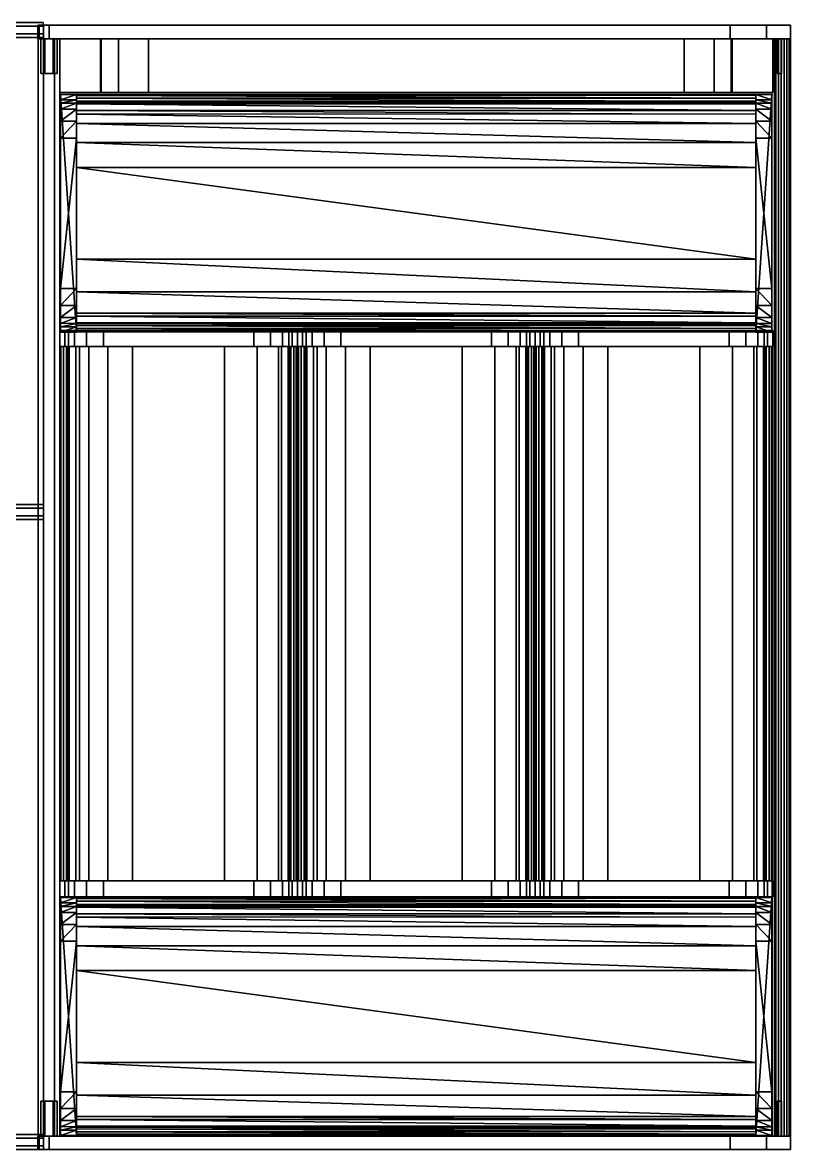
# Model space of a CAD drawing. Extents: x 0 to 566, y -419 to 0.
# Drawn here: x 280.1 to 565.8, y -419 to 0 of the extents above; entities that cross this region are included whole.
import ezdxf

# ---------------------------------------------------------------- set-up
doc = ezdxf.new("R2010")
doc.units = 0
doc.layers.get('0').update_dxf_attribs({"linetype": 'CONTINUOUS'})
doc.layers.add('CINZA', color=253, linetype='CONTINUOUS')
doc.layers.add('PRETO', color=253, linetype='CONTINUOUS')

# ---------------------------------------------------------------- blocks, each defined once
blk = doc.blocks.new('DFD')
at = {"layer": 'CINZA'}
for points in [[(266.11, -922.33, 57.09), (13.46, -922.33, 57.09), (266.11, -922.2, 58.08), (266.11, -922.33, 57.09)], [(266.11, -922.2, 58.08), (13.46, -922.33, 57.09), (13.46, -922.2, 58.08), (266.11, -922.2, 58.08)], [(13.46, -922.2, 58.08), (266.11, -922.2, 58.08), (266.11, -922.49, 59.19), (13.46, -922.2, 58.08)], [(13.46, -922.2, 58.08), (266.11, -922.49, 59.19), (13.46, -922.49, 59.19), (13.46, -922.2, 58.08)], [(266.11, -922.49, 59.19), (13.46, -922.49, 59.19), (266.11, -923.48, 59.77), (266.11, -922.49, 59.19)], [(266.11, -923.48, 59.77), (13.46, -922.49, 59.19), (13.46, -923.48, 59.77), (266.11, -923.48, 59.77)], [(266.11, -923.48, 59.77), (13.46, -923.48, 59.77), (266.11, -924.61, 59.91), (266.11, -923.48, 59.77)], [(13.46, -923.48, 59.77), (266.11, -924.61, 59.91), (13.46, -924.61, 59.91), (13.46, -923.48, 59.77)], [(13.46, -924.61, 59.91), (266.11, -924.61, 59.91), (266.11, -925.21, 59.71), (13.46, -924.61, 59.91)], [(13.46, -924.61, 59.91), (266.11, -925.21, 59.71), (13.46, -925.21, 59.71), (13.46, -924.61, 59.91)], [(266.11, -925.21, 59.71), (13.46, -925.21, 59.71), (266.11, -925.6, 59.04), (266.11, -925.21, 59.71)], [(266.11, -925.6, 59.04), (13.46, -925.21, 59.71), (13.46, -925.6, 59.04), (266.11, -925.6, 59.04)], [(266.11, -925.6, 59.04), (13.46, -925.6, 59.04), (266.11, -928.08, 40.79), (266.11, -925.6, 59.04)], [(266.11, -928.08, 40.79), (13.46, -925.6, 59.04), (13.46, -928.08, 40.79), (266.11, -928.08, 40.79)], [(266.11, -928.08, 40.79), (13.46, -928.08, 40.79), (266.11, -929.4, 31.09), (266.11, -928.08, 40.79)], [(266.11, -929.4, 31.09), (13.46, -929.4, 31.09), (266.11, -932.87, 22.27), (266.11, -929.4, 31.09)], [(266.11, -932.87, 22.27), (13.46, -929.4, 31.09), (13.46, -932.87, 22.27), (266.11, -932.87, 22.27)], [(266.11, -932.87, 22.27), (13.46, -932.87, 22.27), (266.11, -940.01, 16.03), (266.11, -932.87, 22.27)], [(266.11, -940.01, 16.03), (13.46, -932.87, 22.27), (13.46, -940.01, 16.03), (266.11, -940.01, 16.03)], [(266.11, -940.01, 16.03), (13.46, -940.01, 16.03), (266.11, -949.22, 13.79), (266.11, -940.01, 16.03)], [(266.11, -949.22, 13.79), (13.46, -940.01, 16.03), (13.46, -949.22, 13.79), (266.11, -949.22, 13.79)], [(266.11, -949.22, 13.79), (13.46, -949.22, 13.79), (266.11, -983.42, 13.79), (266.11, -949.22, 13.79)], [(266.11, -983.42, 13.79), (13.46, -949.22, 13.79), (13.46, -983.42, 13.79), (266.11, -983.42, 13.79)], [(266.11, -983.42, 13.79), (13.46, -983.42, 13.79), (266.11, -995.54, 17.94), (266.11, -983.42, 13.79)], [(266.11, -995.54, 17.94), (13.46, -983.42, 13.79), (13.46, -995.54, 17.94), (266.11, -995.54, 17.94)], [(266.11, -995.54, 17.94), (13.46, -995.54, 17.94), (266.11, -1003.43, 28.02), (266.11, -995.54, 17.94)], [(266.11, -1003.43, 28.02), (13.46, -995.54, 17.94), (13.46, -1003.43, 28.03), (266.11, -1003.43, 28.02)], [(266.11, -1003.43, 28.02), (13.46, -1003.43, 28.03), (266.11, -1004.56, 40.79), (266.11, -1003.43, 28.02)], [(266.11, -1004.56, 40.79), (13.46, -1003.43, 28.03), (13.46, -1004.56, 40.79), (266.11, -1004.56, 40.79)], [(266.11, -1004.56, 40.79), (13.46, -1004.56, 40.79), (266.11, -1007.04, 59.04), (266.11, -1004.56, 40.79)], [(266.11, -1007.04, 59.04), (13.46, -1004.56, 40.79), (13.46, -1007.04, 59.04), (266.11, -1007.04, 59.04)], [(266.11, -1007.04, 59.04), (13.46, -1007.04, 59.04), (266.11, -1007.43, 59.71), (266.11, -1007.04, 59.04)], [(266.11, -1007.43, 59.71), (13.46, -1007.04, 59.04), (13.46, -1007.43, 59.71), (266.11, -1007.43, 59.71)], [(266.11, -1007.43, 59.71), (13.46, -1007.43, 59.71), (266.11, -1008.03, 59.91), (266.11, -1007.43, 59.71)], [(266.11, -1008.03, 59.91), (13.46, -1007.43, 59.71), (13.46, -1008.03, 59.91), (266.11, -1008.03, 59.91)], [(13.46, -1008.03, 59.91), (266.11, -1008.03, 59.91), (266.11, -1009.16, 59.77), (13.46, -1008.03, 59.91)], [(13.46, -1008.03, 59.91), (266.11, -1009.16, 59.77), (13.46, -1009.16, 59.77), (13.46, -1008.03, 59.91)], [(266.11, -1009.16, 59.77), (13.46, -1009.16, 59.77), (266.11, -1010.09, 59.27), (266.11, -1009.16, 59.77)], [(266.11, -1010.09, 59.27), (13.46, -1009.16, 59.77), (13.46, -1010.09, 59.27), (266.11, -1010.09, 59.27)], [(266.11, -1010.09, 59.27), (13.46, -1010.09, 59.27), (266.11, -1010.44, 58.08), (266.11, -1010.09, 59.27)], [(266.11, -1010.44, 58.08), (13.46, -1010.09, 59.27), (13.46, -1010.44, 58.08), (266.11, -1010.44, 58.08)], [(13.46, -1010.44, 58.08), (266.11, -1010.44, 58.08), (266.11, -1010.31, 57.09), (13.46, -1010.44, 58.08)], [(13.46, -1010.44, 58.08), (266.11, -1010.31, 57.09), (13.46, -1010.31, 57.09), (13.46, -1010.44, 58.08)]]:
    blk.add_3dface(points, dxfattribs=at)
at = {"layer": 'PRETO'}
for points in [[(7.46, -1010.52, 54.2), (7.46, -922.12, 54.2), (7.46, -924.06, 40.37), (7.46, -1010.52, 54.2)], [(7.46, -1010.52, 60.3), (7.46, -922.12, 60.3), (7.46, -1010.52, 54.2), (7.46, -1010.52, 60.3)], [(7.46, -1010.52, 54.2), (7.46, -922.12, 60.3), (7.46, -922.12, 54.2), (7.46, -1010.52, 54.2)], [(13.46, -922.12, 60.3), (7.46, -922.12, 60.3), (7.46, -922.12, 54.2), (13.46, -922.12, 60.3)], [(13.46, -922.12, 60.3), (7.46, -922.12, 54.2), (13.46, -922.12, 54.2), (13.46, -922.12, 60.3)], [(7.46, -922.12, 54.2), (13.46, -922.12, 54.2), (7.46, -924.06, 40.37), (7.46, -922.12, 54.2)], [(7.46, -924.06, 40.37), (13.46, -922.12, 54.2), (13.46, -924.06, 40.37), (7.46, -924.06, 40.37)], [(7.46, -1010.52, 60.3), (13.46, -1010.52, 60.3), (7.46, -922.12, 60.3), (7.46, -1010.52, 60.3)], [(7.46, -922.12, 60.3), (13.46, -1010.52, 60.3), (13.46, -922.12, 60.3), (7.46, -922.12, 60.3)], [(13.46, -922.12, 60.3), (7.46, -922.12, 60.3), (7.46, -922.12, 54.2), (13.46, -922.12, 60.3)], [(13.46, -922.12, 60.3), (7.46, -922.12, 54.2), (13.46, -922.12, 54.2), (13.46, -922.12, 60.3)], [(7.46, -1008.58, 40.37), (7.46, -924.06, 40.37), (7.46, -1007.29, 31.2), (7.46, -1008.58, 40.37)], [(7.46, -1007.29, 31.2), (7.46, -924.06, 40.37), (7.46, -925.35, 31.2), (7.46, -1007.29, 31.2)], [(7.46, -1010.52, 54.2), (7.46, -924.06, 40.37), (7.46, -1008.58, 40.37), (7.46, -1010.52, 54.2)], [(7.46, -924.06, 40.37), (13.46, -924.06, 40.37), (7.46, -925.35, 31.2), (7.46, -924.06, 40.37)], [(7.46, -925.35, 31.2), (13.46, -924.06, 40.37), (13.46, -925.35, 31.2), (7.46, -925.35, 31.2)], [(7.46, -925.35, 31.2), (13.46, -925.35, 31.2), (7.46, -927.63, 23.71), (7.46, -925.35, 31.2)], [(7.46, -927.63, 23.71), (13.46, -925.35, 31.2), (13.46, -927.63, 23.71), (7.46, -927.63, 23.71)], [(7.46, -1007.29, 31.2), (7.46, -925.35, 31.2), (7.46, -927.63, 23.71), (7.46, -1007.29, 31.2)], [(13.46, -922.12, 54.2), (13.46, -1010.52, 54.2), (13.46, -924.06, 40.37), (13.46, -922.12, 54.2)], [(13.46, -922.12, 60.3), (13.46, -1010.52, 60.3), (13.46, -1010.52, 54.2), (13.46, -922.12, 60.3)], [(13.46, -922.12, 60.3), (13.46, -1010.52, 54.2), (13.46, -922.12, 54.2), (13.46, -922.12, 60.3)], [(13.46, -924.06, 40.37), (13.46, -1008.58, 40.37), (13.46, -1007.29, 31.2), (13.46, -924.06, 40.37)], [(13.46, -924.06, 40.37), (13.46, -1007.29, 31.2), (13.46, -925.35, 31.2), (13.46, -924.06, 40.37)], [(13.46, -924.06, 40.37), (13.46, -1010.52, 54.2), (13.46, -1008.58, 40.37), (13.46, -924.06, 40.37)], [(13.46, -925.35, 31.2), (13.46, -1007.29, 31.2), (13.46, -927.63, 23.71), (13.46, -925.35, 31.2)], [(266.11, -1010.52, 54.2), (266.11, -922.12, 54.2), (266.11, -924.06, 40.37), (266.11, -1010.52, 54.2)], [(266.11, -1010.52, 60.3), (266.11, -922.12, 60.3), (266.11, -1010.52, 54.2), (266.11, -1010.52, 60.3)], [(266.11, -1010.52, 54.2), (266.11, -922.12, 60.3), (266.11, -922.12, 54.2), (266.11, -1010.52, 54.2)], [(266.11, -922.12, 60.3), (272.11, -922.12, 60.3), (272.11, -922.12, 54.2), (266.11, -922.12, 60.3)], [(266.11, -922.12, 60.3), (272.11, -922.12, 54.2), (266.11, -922.12, 54.2), (266.11, -922.12, 60.3)], [(266.11, -922.12, 54.2), (272.11, -922.12, 54.2), (272.11, -924.06, 40.37), (266.11, -922.12, 54.2)], [(266.11, -922.12, 54.2), (272.11, -924.06, 40.37), (266.11, -924.06, 40.37), (266.11, -922.12, 54.2)], [(266.11, -1010.52, 60.3), (272.11, -1010.52, 60.3), (272.11, -922.12, 60.3), (266.11, -1010.52, 60.3)], [(266.11, -1010.52, 60.3), (272.11, -922.12, 60.3), (266.11, -922.12, 60.3), (266.11, -1010.52, 60.3)], [(266.11, -922.12, 60.3), (272.11, -922.12, 60.3), (272.11, -922.12, 54.2), (266.11, -922.12, 60.3)], [(266.11, -922.12, 60.3), (272.11, -922.12, 54.2), (266.11, -922.12, 54.2), (266.11, -922.12, 60.3)], [(266.11, -1008.58, 40.37), (266.11, -924.06, 40.37), (266.11, -1007.29, 31.2), (266.11, -1008.58, 40.37)], [(266.11, -1007.29, 31.2), (266.11, -924.06, 40.37), (266.11, -925.35, 31.2), (266.11, -1007.29, 31.2)], [(266.11, -1010.52, 54.2), (266.11, -924.06, 40.37), (266.11, -1008.58, 40.37), (266.11, -1010.52, 54.2)], [(266.11, -924.06, 40.37), (272.11, -924.06, 40.37), (272.11, -925.35, 31.2), (266.11, -924.06, 40.37)], [(266.11, -924.06, 40.37), (272.11, -925.35, 31.2), (266.11, -925.35, 31.2), (266.11, -924.06, 40.37)], [(266.11, -925.35, 31.2), (272.11, -925.35, 31.2), (272.11, -927.63, 23.71), (266.11, -925.35, 31.2)], [(266.11, -925.35, 31.2), (272.11, -927.63, 23.71), (266.11, -927.63, 23.71), (266.11, -925.35, 31.2)], [(266.11, -1007.29, 31.2), (266.11, -925.35, 31.2), (266.11, -927.63, 23.71), (266.11, -1007.29, 31.2)], [(272.11, -922.12, 54.2), (272.11, -1010.52, 54.2), (272.11, -924.06, 40.37), (272.11, -922.12, 54.2)], [(272.11, -922.12, 60.3), (272.11, -1010.52, 60.3), (272.11, -1010.52, 54.2), (272.11, -922.12, 60.3)], [(272.11, -922.12, 60.3), (272.11, -1010.52, 54.2), (272.11, -922.12, 54.2), (272.11, -922.12, 60.3)], [(272.11, -924.06, 40.37), (272.11, -1008.58, 40.37), (272.11, -1007.29, 31.2), (272.11, -924.06, 40.37)], [(272.11, -924.06, 40.37), (272.11, -1007.29, 31.2), (272.11, -925.35, 31.2), (272.11, -924.06, 40.37)], [(272.11, -924.06, 40.37), (272.11, -1010.52, 54.2), (272.11, -1008.58, 40.37), (272.11, -924.06, 40.37)], [(272.11, -925.35, 31.2), (272.11, -1007.29, 31.2), (272.11, -927.63, 23.71), (272.11, -925.35, 31.2)], [(7.46, -927.63, 23.71), (13.46, -927.63, 23.71), (7.46, -932.09, 17.28), (7.46, -927.63, 23.71)], [(7.46, -932.09, 17.28), (13.46, -927.63, 23.71), (13.46, -932.09, 17.28), (7.46, -932.09, 17.28)], [(7.46, -1007.29, 31.2), (7.46, -927.63, 23.71), (7.46, -1005.01, 23.71), (7.46, -1007.29, 31.2)], [(7.46, -1005.01, 23.71), (7.46, -927.63, 23.71), (7.46, -932.09, 17.28), (7.46, -1005.01, 23.71)], [(13.46, -927.63, 23.71), (13.46, -1007.29, 31.2), (13.46, -1005.01, 23.71), (13.46, -927.63, 23.71)], [(13.46, -927.63, 23.71), (13.46, -1005.01, 23.71), (13.46, -932.09, 17.28), (13.46, -927.63, 23.71)], [(266.11, -927.63, 23.71), (272.11, -927.63, 23.71), (272.11, -932.09, 17.28), (266.11, -927.63, 23.71)], [(266.11, -927.63, 23.71), (272.11, -932.09, 17.28), (266.11, -932.09, 17.28), (266.11, -927.63, 23.71)], [(266.11, -1007.29, 31.2), (266.11, -927.63, 23.71), (266.11, -1005.01, 23.71), (266.11, -1007.29, 31.2)], [(266.11, -1005.01, 23.71), (266.11, -927.63, 23.71), (266.11, -932.09, 17.28), (266.11, -1005.01, 23.71)], [(272.11, -927.63, 23.71), (272.11, -1007.29, 31.2), (272.11, -1005.01, 23.71), (272.11, -927.63, 23.71)], [(272.11, -927.63, 23.71), (272.11, -1005.01, 23.71), (272.11, -932.09, 17.28), (272.11, -927.63, 23.71)], [(7.46, -932.09, 17.28), (13.46, -932.09, 17.28), (7.46, -938.32, 12.54), (7.46, -932.09, 17.28)], [(7.46, -938.32, 12.54), (13.46, -932.09, 17.28), (13.46, -938.32, 12.54), (7.46, -938.32, 12.54)], [(7.46, -1005.01, 23.71), (7.46, -932.09, 17.28), (7.46, -1000.55, 17.28), (7.46, -1005.01, 23.71)], [(7.46, -1000.55, 17.28), (7.46, -932.09, 17.28), (7.46, -938.32, 12.54), (7.46, -1000.55, 17.28)], [(13.46, -932.09, 17.28), (13.46, -1005.01, 23.71), (13.46, -1000.55, 17.28), (13.46, -932.09, 17.28)], [(13.46, -932.09, 17.28), (13.46, -1000.55, 17.28), (13.46, -938.32, 12.54), (13.46, -932.09, 17.28)], [(266.11, -932.09, 17.28), (272.11, -932.09, 17.28), (272.11, -938.32, 12.54), (266.11, -932.09, 17.28)], [(266.11, -932.09, 17.28), (272.11, -938.32, 12.54), (266.11, -938.32, 12.54), (266.11, -932.09, 17.28)], [(266.11, -1005.01, 23.71), (266.11, -932.09, 17.28), (266.11, -1000.55, 17.28), (266.11, -1005.01, 23.71)], [(266.11, -1000.55, 17.28), (266.11, -932.09, 17.28), (266.11, -938.32, 12.54), (266.11, -1000.55, 17.28)], [(272.11, -932.09, 17.28), (272.11, -1005.01, 23.71), (272.11, -1000.55, 17.28), (272.11, -932.09, 17.28)], [(272.11, -932.09, 17.28), (272.11, -1000.55, 17.28), (272.11, -938.32, 12.54), (272.11, -932.09, 17.28)], [(7.46, -938.32, 12.54), (13.46, -938.32, 12.54), (7.46, -994.32, 12.54), (7.46, -938.32, 12.54)], [(7.46, -994.32, 12.54), (13.46, -938.32, 12.54), (13.46, -994.32, 12.54), (7.46, -994.32, 12.54)], [(7.46, -1000.55, 17.28), (7.46, -938.32, 12.54), (7.46, -994.32, 12.54), (7.46, -1000.55, 17.28)], [(13.46, -938.32, 12.54), (13.46, -1000.55, 17.28), (13.46, -994.32, 12.54), (13.46, -938.32, 12.54)], [(266.11, -938.32, 12.54), (272.11, -938.32, 12.54), (272.11, -994.32, 12.54), (266.11, -938.32, 12.54)], [(266.11, -938.32, 12.54), (272.11, -994.32, 12.54), (266.11, -994.32, 12.54), (266.11, -938.32, 12.54)], [(266.11, -1000.55, 17.28), (266.11, -938.32, 12.54), (266.11, -994.32, 12.54), (266.11, -1000.55, 17.28)], [(272.11, -938.32, 12.54), (272.11, -1000.55, 17.28), (272.11, -994.32, 12.54), (272.11, -938.32, 12.54)], [(7.46, -994.32, 12.54), (13.46, -994.32, 12.54), (7.46, -1000.55, 17.28), (7.46, -994.32, 12.54)], [(7.46, -1000.55, 17.28), (13.46, -994.32, 12.54), (13.46, -1000.55, 17.28), (7.46, -1000.55, 17.28)], [(266.11, -994.32, 12.54), (272.11, -994.32, 12.54), (272.11, -1000.55, 17.28), (266.11, -994.32, 12.54)], [(266.11, -994.32, 12.54), (272.11, -1000.55, 17.28), (266.11, -1000.55, 17.28), (266.11, -994.32, 12.54)], [(7.46, -1000.55, 17.28), (13.46, -1000.55, 17.28), (7.46, -1005.01, 23.71), (7.46, -1000.55, 17.28)], [(7.46, -1005.01, 23.71), (13.46, -1000.55, 17.28), (13.46, -1005.01, 23.71), (7.46, -1005.01, 23.71)], [(266.11, -1000.55, 17.28), (272.11, -1000.55, 17.28), (272.11, -1005.01, 23.71), (266.11, -1000.55, 17.28)], [(266.11, -1000.55, 17.28), (272.11, -1005.01, 23.71), (266.11, -1005.01, 23.71), (266.11, -1000.55, 17.28)], [(7.46, -1004.52, 54.2), (7.46, -1010.52, 54.2), (7.46, -1010.52, 60.3), (7.46, -1004.52, 54.2)], [(7.46, -1004.52, 54.2), (7.46, -1010.52, 60.3), (7.46, -1004.52, 60.3), (7.46, -1004.52, 54.2)], [(7.46, -1005.01, 23.71), (13.46, -1005.01, 23.71), (7.46, -1007.29, 31.2), (7.46, -1005.01, 23.71)], [(7.46, -1007.29, 31.2), (13.46, -1005.01, 23.71), (13.46, -1007.29, 31.2), (7.46, -1007.29, 31.2)], [(266.11, -1005.01, 23.71), (272.11, -1005.01, 23.71), (272.11, -1007.29, 31.2), (266.11, -1005.01, 23.71)], [(266.11, -1005.01, 23.71), (272.11, -1007.29, 31.2), (266.11, -1007.29, 31.2), (266.11, -1005.01, 23.71)], [(13.46, -1007.29, 31.2), (7.46, -1007.29, 31.2), (7.46, -1008.58, 40.37), (13.46, -1007.29, 31.2)], [(13.46, -1007.29, 31.2), (7.46, -1008.58, 40.37), (13.46, -1008.58, 40.37), (13.46, -1007.29, 31.2)], [(13.46, -1008.58, 40.37), (7.46, -1008.58, 40.37), (7.46, -1010.52, 54.2), (13.46, -1008.58, 40.37)], [(13.46, -1008.58, 40.37), (7.46, -1010.52, 54.2), (13.46, -1010.52, 54.2), (13.46, -1008.58, 40.37)], [(266.11, -1007.29, 31.2), (272.11, -1007.29, 31.2), (272.11, -1008.58, 40.37), (266.11, -1007.29, 31.2)], [(266.11, -1007.29, 31.2), (272.11, -1008.58, 40.37), (266.11, -1008.58, 40.37), (266.11, -1007.29, 31.2)], [(266.11, -1008.58, 40.37), (272.11, -1008.58, 40.37), (272.11, -1010.52, 54.2), (266.11, -1008.58, 40.37)], [(266.11, -1008.58, 40.37), (272.11, -1010.52, 54.2), (266.11, -1010.52, 54.2), (266.11, -1008.58, 40.37)], [(13.46, -1010.52, 54.2), (7.46, -1010.52, 54.2), (7.46, -1010.52, 60.3), (13.46, -1010.52, 54.2)], [(13.46, -1010.52, 54.2), (7.46, -1010.52, 60.3), (13.46, -1010.52, 60.3), (13.46, -1010.52, 54.2)], [(266.11, -1010.52, 54.2), (272.11, -1010.52, 54.2), (272.11, -1010.52, 60.3), (266.11, -1010.52, 54.2)], [(266.11, -1010.52, 54.2), (272.11, -1010.52, 60.3), (266.11, -1010.52, 60.3), (266.11, -1010.52, 54.2)]]:
    blk.add_3dface(points, dxfattribs=at)

msp = doc.modelspace()

# ---------------------------------------------------------------- linework, layer by layer
at = {"layer": 'PRETO'}
for points in [[(285.8, -1, 60), (285.8, -1), (543.36, -1), (556.86, -1, 13.5)], [(285.8, -6, 60), (285.8, -6), (543.36, -6), (556.86, -6, 13.5)], [(294, -26.8, 60.3), (382.4, -26.8, 60.3), (382.4, -26.8, 54.2), (294, -26.8, 54.2)], [(382.4, -26.8, 54.2), (294, -26.8, 54.2), (295.94, -26.8, 40.37), (380.46, -26.8, 40.37)], [(295.94, -26.8, 40.37), (380.46, -26.8, 40.37), (379.17, -26.8, 31.2), (297.23, -26.8, 31.2)], [(470.8, -26.8, 54.2), (382.4, -26.8, 54.2), (384.34, -26.8, 40.37), (468.86, -26.8, 40.37)], [(382.4, -26.8, 60.3), (470.8, -26.8, 60.3), (470.8, -26.8, 54.2), (382.4, -26.8, 54.2)], [(384.34, -26.8, 40.37), (468.86, -26.8, 40.37), (467.57, -26.8, 31.2), (385.63, -26.8, 31.2)], [(559.2, -26.8, 54.2), (470.8, -26.8, 54.2), (472.74, -26.8, 40.37), (557.26, -26.8, 40.37)], [(470.8, -26.8, 60.3), (559.2, -26.8, 60.3), (559.2, -26.8, 54.2), (470.8, -26.8, 54.2)], [(472.74, -26.8, 40.37), (557.26, -26.8, 40.37), (555.97, -26.8, 31.2), (474.03, -26.8, 31.2)], [(294, -120.49, 60.3), (382.4, -120.49, 60.3), (382.4, -120.49, 54.2), (294, -120.49, 54.2)], [(382.4, -120.49, 54.2), (294, -120.49, 54.2), (295.94, -120.49, 40.37), (380.46, -120.49, 40.37)], [(295.94, -120.49, 40.37), (380.46, -120.49, 40.37), (379.17, -120.49, 31.2), (297.23, -120.49, 31.2)], [(470.8, -120.49, 54.2), (382.4, -120.49, 54.2), (384.34, -120.49, 40.37), (468.86, -120.49, 40.37)], [(382.4, -120.49, 60.3), (470.8, -120.49, 60.3), (470.8, -120.49, 54.2), (382.4, -120.49, 54.2)], [(384.34, -120.49, 40.37), (468.86, -120.49, 40.37), (467.57, -120.49, 31.2), (385.63, -120.49, 31.2)], [(559.2, -120.49, 54.2), (470.8, -120.49, 54.2), (472.74, -120.49, 40.37), (557.26, -120.49, 40.37)], [(470.8, -120.49, 60.3), (559.2, -120.49, 60.3), (559.2, -120.49, 54.2), (470.8, -120.49, 54.2)], [(472.74, -120.49, 40.37), (557.26, -120.49, 40.37), (555.97, -120.49, 31.2), (474.03, -120.49, 31.2)], [(559, -325.6, 60.3), (559, -237.2, 60.3), (559, -237.2, 54.2), (559, -325.6, 54.2)], [(559, -237.2, 54.2), (559, -325.6, 54.2), (559, -323.66, 40.37), (559, -239.14, 40.37)], [(559, -323.66, 40.37), (559, -239.14, 40.37), (559, -240.43, 31.2), (559, -322.37, 31.2)], [(294, -319.09, 60.3), (382.4, -319.09, 60.3), (382.4, -319.09, 54.2), (294, -319.09, 54.2)], [(382.4, -319.09, 54.2), (294, -319.09, 54.2), (295.94, -319.09, 40.37), (380.46, -319.09, 40.37)], [(295.94, -319.09, 40.37), (380.46, -319.09, 40.37), (379.17, -319.09, 31.2), (297.23, -319.09, 31.2)], [(470.8, -319.09, 54.2), (382.4, -319.09, 54.2), (384.34, -319.09, 40.37), (468.86, -319.09, 40.37)], [(382.4, -319.09, 60.3), (470.8, -319.09, 60.3), (470.8, -319.09, 54.2), (382.4, -319.09, 54.2)], [(384.34, -319.09, 40.37), (468.86, -319.09, 40.37), (467.57, -319.09, 31.2), (385.63, -319.09, 31.2)], [(559.2, -319.09, 54.2), (470.8, -319.09, 54.2), (472.74, -319.09, 40.37), (557.26, -319.09, 40.37)], [(470.8, -319.09, 60.3), (559.2, -319.09, 60.3), (559.2, -319.09, 54.2), (470.8, -319.09, 54.2)], [(472.74, -319.09, 40.37), (557.26, -319.09, 40.37), (555.97, -319.09, 31.2), (474.03, -319.09, 31.2)], [(294, -325.09, 60.3), (382.4, -325.09, 60.3), (382.4, -325.09, 54.2), (294, -325.09, 54.2)], [(382.4, -325.09, 54.2), (294, -325.09, 54.2), (295.94, -325.09, 40.37), (380.46, -325.09, 40.37)], [(294, -325.09, 60.3), (382.4, -325.09, 60.3), (382.4, -325.09, 54.2), (294, -325.09, 54.2)], [(382.4, -325.09, 54.2), (294, -325.09, 54.2), (295.94, -325.09, 40.37), (380.46, -325.09, 40.37)], [(295.94, -325.09, 40.37), (380.46, -325.09, 40.37), (379.17, -325.09, 31.2), (297.23, -325.09, 31.2)], [(295.94, -325.09, 40.37), (380.46, -325.09, 40.37), (379.17, -325.09, 31.2), (297.23, -325.09, 31.2)], [(470.8, -325.09, 54.2), (382.4, -325.09, 54.2), (384.34, -325.09, 40.37), (468.86, -325.09, 40.37)], [(382.4, -325.09, 60.3), (470.8, -325.09, 60.3), (470.8, -325.09, 54.2), (382.4, -325.09, 54.2)], [(384.34, -325.09, 40.37), (468.86, -325.09, 40.37), (467.57, -325.09, 31.2), (385.63, -325.09, 31.2)], [(559.2, -325.09, 54.2), (470.8, -325.09, 54.2), (472.74, -325.09, 40.37), (557.26, -325.09, 40.37)], [(470.8, -325.09, 60.3), (559.2, -325.09, 60.3), (559.2, -325.09, 54.2), (470.8, -325.09, 54.2)], [(472.74, -325.09, 40.37), (557.26, -325.09, 40.37), (555.97, -325.09, 31.2), (474.03, -325.09, 31.2)], [(559, -414, 54.2), (559, -325.6, 54.2), (559, -327.54, 40.37), (559, -412.06, 40.37)], [(559, -325.6, 60.3), (559, -414, 60.3), (559, -414, 54.2), (559, -325.6, 54.2)], [(559, -327.54, 40.37), (559, -412.06, 40.37), (559, -410.77, 31.2), (559, -328.83, 31.2)], [(285.8, -414, 60), (285.8, -414), (543.36, -414), (556.86, -414, 13.5)], [(294, -414, 60.3), (382.4, -414, 60.3), (382.4, -414, 54.2), (294, -414, 54.2)], [(382.4, -414, 54.2), (294, -414, 54.2), (295.94, -414, 40.37), (380.46, -414, 40.37)], [(295.94, -414, 40.37), (380.46, -414, 40.37), (379.17, -414, 31.2), (297.23, -414, 31.2)], [(285.8, -419, 60), (285.8, -419), (543.36, -419), (556.86, -419, 13.5)]]:
    msp.add_3dface(points, dxfattribs=at)

# ---------------------------------------------------------------- block references
at = {"linetype": 'CONTINUOUS'}
for p in [(286.75, 895.38), (286.75, 596.74)]:
    msp.add_blockref('DFD', p, dxfattribs=at)

# ---------------------------------------------------------------- meshes
at = {"layer": 'CINZA'}
mesh = msp.add_polymesh((2, 6), dxfattribs=at)
for k, corner in enumerate([(294, -6), (294, -6, 60), (292, -6, 63.46), (288, -6, 63.46), (286, -6, 60), (286, -6), (294, -414), (294, -414, 60), (292, -414, 63.46), (288, -414, 63.46), (286, -414, 60), (286, -414)]):
    mesh.set_mesh_vertex(divmod(k, 6), corner)
mesh = msp.add_polymesh((2, 12), dxfattribs=at)
for k, corner in enumerate([(559.9, -6, 42.75), (559.9, -6, 61.18), (560.31, -6, 62.4), (561.38, -6, 63.11), (564.5, -6, 63.9), (565.29, -6, 63.63), (565.8, -6, 62.6), (565.39, -6, 59.9), (563.5, -6, 60.2), (563.5, -6, 46.9), (562.3, -6, 46.9), (562.3, -6, 40.9), (559.9, -414, 42.75), (559.9, -414, 61.18), (560.31, -414, 62.4), (561.38, -414, 63.11), (564.5, -414, 63.9), (565.29, -414, 63.63), (565.8, -414, 62.6), (565.39, -414, 59.9), (563.5, -414, 60.2), (563.5, -414, 46.9), (562.3, -414, 46.9), (562.3, -414, 40.9)]):
    mesh.set_mesh_vertex(divmod(k, 12), corner)
mesh = msp.add_polymesh((2, 23), dxfattribs=at)
for k, corner in enumerate([(294.21, -120.49, 57.09), (294.08, -120.49, 58.08), (294.37, -120.49, 59.19), (295.36, -120.49, 59.77), (296.49, -120.49, 59.91), (297.09, -120.49, 59.71), (297.48, -120.49, 59.04), (299.96, -120.49, 40.79), (301.28, -120.49, 31.09), (304.75, -120.49, 22.27), (311.89, -120.49, 16.03), (321.1, -120.49, 13.79), (355.3, -120.49, 13.79), (367.42, -120.49, 17.94), (375.31, -120.49, 28.02), (376.44, -120.49, 40.79), (378.92, -120.49, 59.04), (379.31, -120.49, 59.71), (379.91, -120.49, 59.91), (381.04, -120.49, 59.77), (381.97, -120.49, 59.27), (382.32, -120.49, 58.08), (382.19, -120.49, 57.09), (294.21, -319.09, 57.09), (294.08, -319.09, 58.08), (294.37, -319.09, 59.19), (295.36, -319.09, 59.77), (296.49, -319.09, 59.91), (297.09, -319.09, 59.71), (297.48, -319.09, 59.04), (299.96, -319.09, 40.79), (301.28, -319.09, 31.09), (304.75, -319.09, 22.27), (311.89, -319.09, 16.03), (321.1, -319.09, 13.79), (355.3, -319.09, 13.79), (367.42, -319.09, 17.94), (375.31, -319.09, 28.03), (376.44, -319.09, 40.79), (378.92, -319.09, 59.04), (379.31, -319.09, 59.71), (379.91, -319.09, 59.91), (381.04, -319.09, 59.77), (381.97, -319.09, 59.27), (382.32, -319.09, 58.08), (382.19, -319.09, 57.09)]):
    mesh.set_mesh_vertex(divmod(k, 23), corner)
mesh = msp.add_polymesh((2, 23), dxfattribs=at)
for k, corner in enumerate([(382.61, -120.49, 57.09), (382.48, -120.49, 58.08), (382.77, -120.49, 59.19), (383.76, -120.49, 59.77), (384.89, -120.49, 59.91), (385.49, -120.49, 59.71), (385.88, -120.49, 59.04), (388.36, -120.49, 40.79), (389.68, -120.49, 31.09), (393.15, -120.49, 22.27), (400.29, -120.49, 16.03), (409.5, -120.49, 13.79), (443.7, -120.49, 13.79), (455.82, -120.49, 17.94), (463.71, -120.49, 28.02), (464.84, -120.49, 40.79), (467.32, -120.49, 59.04), (467.71, -120.49, 59.71), (468.31, -120.49, 59.91), (469.44, -120.49, 59.77), (470.37, -120.49, 59.27), (470.72, -120.49, 58.08), (470.59, -120.49, 57.09), (382.61, -319.09, 57.09), (382.48, -319.09, 58.08), (382.77, -319.09, 59.19), (383.76, -319.09, 59.77), (384.89, -319.09, 59.91), (385.49, -319.09, 59.71), (385.88, -319.09, 59.04), (388.36, -319.09, 40.79), (389.68, -319.09, 31.09), (393.15, -319.09, 22.27), (400.29, -319.09, 16.03), (409.5, -319.09, 13.79), (443.7, -319.09, 13.79), (455.82, -319.09, 17.94), (463.71, -319.09, 28.03), (464.84, -319.09, 40.79), (467.32, -319.09, 59.04), (467.71, -319.09, 59.71), (468.31, -319.09, 59.91), (469.44, -319.09, 59.77), (470.37, -319.09, 59.27), (470.72, -319.09, 58.08), (470.59, -319.09, 57.09)]):
    mesh.set_mesh_vertex(divmod(k, 23), corner)
mesh = msp.add_polymesh((2, 23), dxfattribs=at)
for k, corner in enumerate([(471.01, -120.49, 57.09), (470.88, -120.49, 58.08), (471.17, -120.49, 59.19), (472.16, -120.49, 59.77), (473.29, -120.49, 59.91), (473.89, -120.49, 59.71), (474.28, -120.49, 59.04), (476.76, -120.49, 40.79), (478.08, -120.49, 31.09), (481.55, -120.49, 22.27), (488.69, -120.49, 16.03), (497.9, -120.49, 13.79), (532.1, -120.49, 13.79), (544.22, -120.49, 17.94), (552.11, -120.49, 28.02), (553.24, -120.49, 40.79), (555.72, -120.49, 59.04), (556.11, -120.49, 59.71), (556.71, -120.49, 59.91), (557.84, -120.49, 59.77), (558.77, -120.49, 59.27), (559.12, -120.49, 58.08), (558.99, -120.49, 57.09), (471.01, -319.09, 57.09), (470.88, -319.09, 58.08), (471.17, -319.09, 59.19), (472.16, -319.09, 59.77), (473.29, -319.09, 59.91), (473.89, -319.09, 59.71), (474.28, -319.09, 59.04), (476.76, -319.09, 40.79), (478.08, -319.09, 31.09), (481.55, -319.09, 22.27), (488.69, -319.09, 16.03), (497.9, -319.09, 13.79), (532.1, -319.09, 13.79), (544.22, -319.09, 17.94), (552.11, -319.09, 28.03), (553.24, -319.09, 40.79), (555.72, -319.09, 59.04), (556.11, -319.09, 59.71), (556.71, -319.09, 59.91), (557.84, -319.09, 59.77), (558.77, -319.09, 59.27), (559.12, -319.09, 58.08), (558.99, -319.09, 57.09)]):
    mesh.set_mesh_vertex(divmod(k, 23), corner)
at = {"layer": 'PRETO'}
mesh = msp.add_polymesh((2, 6), dxfattribs=at)
for k, corner in enumerate([(101, -5.6, 0.58), (101, -5.6, 61.58), (101, -4.2, 64), (101, -1.4, 64), (101, 0, 61.58), (101, 0, 0.58), (287.8, -5.6, 0.58), (287.8, -5.6, 61.58), (287.8, -4.2, 64), (287.8, -1.4, 64), (287.8, 0, 61.58), (287.8, 0, 0.58)]):
    mesh.set_mesh_vertex(divmod(k, 6), corner)
mesh = msp.add_polymesh((2, 9), dxfattribs=at)
for k, corner in enumerate([(556.86, -6, 13.5), (565.8, -6, 64.2), (290, -6, 64.2), (287.9, -6, 63.64), (286.36, -6, 62.1), (285.8, -6, 60), (285.8, -6), (543.36, -6), (556.86, -6, 13.5), (556.86, -1, 13.5), (565.8, -1, 64.2), (290, -1, 64.2), (287.9, -1, 63.64), (286.36, -1, 62.1), (285.8, -1, 60), (285.8, -1), (543.36, -1), (556.86, -1, 13.5)]):
    mesh.set_mesh_vertex(divmod(k, 9), corner)
mesh = msp.add_polymesh((2, 4), dxfattribs=at)
for k, corner in enumerate([(290, -1, 64.2), (287.9, -1, 63.64), (286.36, -1, 62.1), (285.8, -1, 60), (565.8, -1, 64.2), (562.82, -1, 47.3), (559.84, -1, 30.4), (556.86, -1, 13.5)]):
    mesh.set_mesh_vertex(divmod(k, 4), corner)
mesh = msp.add_polymesh((2, 4), dxfattribs=at)
for k, corner in enumerate([(290, -6, 64.2), (287.9, -6, 63.64), (286.36, -6, 62.1), (285.8, -6, 60), (565.8, -6, 64.2), (562.82, -6, 47.3), (559.84, -6, 30.4), (556.86, -6, 13.5)]):
    mesh.set_mesh_vertex(divmod(k, 4), corner)
mesh = msp.add_polymesh((2, 7), dxfattribs=at)
for k, corner in enumerate([(287, -19, 60), (287, -19, 1), (293, -19, 1), (293, -19, 60), (291.5, -19, 62.6), (288.5, -19, 62.6), (287, -19, 60), (287, -6, 60), (287, -6, 1), (293, -6, 1), (293, -6, 60), (291.5, -6, 62.6), (288.5, -6, 62.6), (287, -6, 60)]):
    mesh.set_mesh_vertex(divmod(k, 7), corner)
mesh = msp.add_polymesh((2, 14), dxfattribs=at)
for k, corner in enumerate([(309.15, -26, 41.5), (294, -26, 41.5), (294, -26, 60.3), (559.2, -26, 60.3), (559.2, -26, 41.5), (544.05, -26, 41.5), (543.76, -26), (537.36, -26), (526.24, -26, 41.5), (326.96, -26, 41.5), (315.84, -26), (309.44, -26), (309.15, -26, 41.5), (294, -26, 41.5), (309.15, -6, 41.5), (294, -6, 41.5), (294, -6, 60.3), (559.2, -6, 60.3), (559.2, -6, 41.5), (544.05, -6, 41.5), (543.76, -6), (537.36, -6), (526.24, -6, 41.5), (326.96, -6, 41.5), (315.84, -6), (309.44, -6), (309.15, -6, 41.5), (294, -6, 41.5)]):
    mesh.set_mesh_vertex(divmod(k, 14), corner)
mesh = msp.add_polymesh((6, 3), dxfattribs=at)
for k, corner in enumerate([(562.46, -6, 61.97), (562.4, -6, 48.95), (562.4, -6, 48.95), (560.8, -6, 61.97), (560.8, -6, 41.97), (560.8, -6, 41.97), (560.8, -19, 61.97), (560.8, -19, 41.97), (560.8, -6, 41.97), (562.46, -19, 61.97), (562.4, -19, 48.95), (562.4, -6, 48.95), (562.46, -19, 61.97), (562.46, -19, 61.97), (562.46, -6, 61.97), (560.8, -19, 61.97), (560.8, -19, 61.97), (560.8, -6, 61.97)]):
    mesh.set_mesh_vertex(divmod(k, 3), corner)
mesh = msp.add_polymesh((2, 4), dxfattribs=at)
for k, corner in enumerate([(297.23, -26.8, 31.2), (299.51, -26.8, 23.71), (303.97, -26.8, 17.28), (310.2, -26.8, 12.54), (379.17, -26.8, 31.2), (376.89, -26.8, 23.71), (372.43, -26.8, 17.28), (366.2, -26.8, 12.54)]):
    mesh.set_mesh_vertex(divmod(k, 4), corner)
mesh = msp.add_polymesh((2, 4), dxfattribs=at)
for k, corner in enumerate([(385.63, -26.8, 31.2), (387.91, -26.8, 23.71), (392.37, -26.8, 17.28), (398.6, -26.8, 12.54), (467.57, -26.8, 31.2), (465.29, -26.8, 23.71), (460.83, -26.8, 17.28), (454.6, -26.8, 12.54)]):
    mesh.set_mesh_vertex(divmod(k, 4), corner)
mesh = msp.add_polymesh((2, 4), dxfattribs=at)
for k, corner in enumerate([(474.03, -26.8, 31.2), (476.31, -26.8, 23.71), (480.77, -26.8, 17.28), (487, -26.8, 12.54), (555.97, -26.8, 31.2), (553.69, -26.8, 23.71), (549.23, -26.8, 17.28), (543, -26.8, 12.54)]):
    mesh.set_mesh_vertex(divmod(k, 4), corner)
mesh = msp.add_polymesh((2, 15), dxfattribs=at)
for k, corner in enumerate([(294, -114.49, 60.3), (294, -114.49, 54.2), (295.94, -114.49, 40.37), (297.23, -114.49, 31.2), (299.51, -114.49, 23.71), (303.97, -114.49, 17.28), (310.2, -114.49, 12.54), (366.2, -114.49, 12.54), (372.43, -114.49, 17.28), (376.89, -114.49, 23.71), (379.17, -114.49, 31.2), (380.46, -114.49, 40.37), (382.4, -114.49, 54.2), (382.4, -114.49, 60.3), (294, -114.49, 60.3), (294, -120.49, 60.3), (294, -120.49, 54.2), (295.94, -120.49, 40.37), (297.23, -120.49, 31.2), (299.51, -120.49, 23.71), (303.97, -120.49, 17.28), (310.2, -120.49, 12.54), (366.2, -120.49, 12.54), (372.43, -120.49, 17.28), (376.89, -120.49, 23.71), (379.17, -120.49, 31.2), (380.46, -120.49, 40.37), (382.4, -120.49, 54.2), (382.4, -120.49, 60.3), (294, -120.49, 60.3)]):
    mesh.set_mesh_vertex(divmod(k, 15), corner)
mesh = msp.add_polymesh((2, 15), dxfattribs=at)
for k, corner in enumerate([(382.4, -114.49, 60.3), (382.4, -114.49, 54.2), (384.34, -114.49, 40.37), (385.63, -114.49, 31.2), (387.91, -114.49, 23.71), (392.37, -114.49, 17.28), (398.6, -114.49, 12.54), (454.6, -114.49, 12.54), (460.83, -114.49, 17.28), (465.29, -114.49, 23.71), (467.57, -114.49, 31.2), (468.86, -114.49, 40.37), (470.8, -114.49, 54.2), (470.8, -114.49, 60.3), (382.4, -114.49, 60.3), (382.4, -120.49, 60.3), (382.4, -120.49, 54.2), (384.34, -120.49, 40.37), (385.63, -120.49, 31.2), (387.91, -120.49, 23.71), (392.37, -120.49, 17.28), (398.6, -120.49, 12.54), (454.6, -120.49, 12.54), (460.83, -120.49, 17.28), (465.29, -120.49, 23.71), (467.57, -120.49, 31.2), (468.86, -120.49, 40.37), (470.8, -120.49, 54.2), (470.8, -120.49, 60.3), (382.4, -120.49, 60.3)]):
    mesh.set_mesh_vertex(divmod(k, 15), corner)
mesh = msp.add_polymesh((2, 15), dxfattribs=at)
for k, corner in enumerate([(470.8, -114.49, 60.3), (470.8, -114.49, 54.2), (472.74, -114.49, 40.37), (474.03, -114.49, 31.2), (476.31, -114.49, 23.71), (480.77, -114.49, 17.28), (487, -114.49, 12.54), (543, -114.49, 12.54), (549.23, -114.49, 17.28), (553.69, -114.49, 23.71), (555.97, -114.49, 31.2), (557.26, -114.49, 40.37), (559.2, -114.49, 54.2), (559.2, -114.49, 60.3), (470.8, -114.49, 60.3), (470.8, -120.49, 60.3), (470.8, -120.49, 54.2), (472.74, -120.49, 40.37), (474.03, -120.49, 31.2), (476.31, -120.49, 23.71), (480.77, -120.49, 17.28), (487, -120.49, 12.54), (543, -120.49, 12.54), (549.23, -120.49, 17.28), (553.69, -120.49, 23.71), (555.97, -120.49, 31.2), (557.26, -120.49, 40.37), (559.2, -120.49, 54.2), (559.2, -120.49, 60.3), (470.8, -120.49, 60.3)]):
    mesh.set_mesh_vertex(divmod(k, 15), corner)
mesh = msp.add_polymesh((2, 4), dxfattribs=at)
for k, corner in enumerate([(297.23, -120.49, 31.2), (299.51, -120.49, 23.71), (303.97, -120.49, 17.28), (310.2, -120.49, 12.54), (379.17, -120.49, 31.2), (376.89, -120.49, 23.71), (372.43, -120.49, 17.28), (366.2, -120.49, 12.54)]):
    mesh.set_mesh_vertex(divmod(k, 4), corner)
mesh = msp.add_polymesh((2, 4), dxfattribs=at)
for k, corner in enumerate([(385.63, -120.49, 31.2), (387.91, -120.49, 23.71), (392.37, -120.49, 17.28), (398.6, -120.49, 12.54), (467.57, -120.49, 31.2), (465.29, -120.49, 23.71), (460.83, -120.49, 17.28), (454.6, -120.49, 12.54)]):
    mesh.set_mesh_vertex(divmod(k, 4), corner)
mesh = msp.add_polymesh((2, 4), dxfattribs=at)
for k, corner in enumerate([(474.03, -120.49, 31.2), (476.31, -120.49, 23.71), (480.77, -120.49, 17.28), (487, -120.49, 12.54), (555.97, -120.49, 31.2), (553.69, -120.49, 23.71), (549.23, -120.49, 17.28), (543, -120.49, 12.54)]):
    mesh.set_mesh_vertex(divmod(k, 4), corner)
mesh = msp.add_polymesh((2, 6), dxfattribs=at)
for k, corner in enumerate([(101, -184.8, 0.58), (101, -184.8, 61.58), (101, -183.4, 64), (101, -180.6, 64), (101, -179.2, 61.58), (101, -179.2, 0.58), (287.8, -184.8, 0.58), (287.8, -184.8, 61.58), (287.8, -183.4, 64), (287.8, -180.6, 64), (287.8, -179.2, 61.58), (287.8, -179.2, 0.58)]):
    mesh.set_mesh_vertex(divmod(k, 6), corner)
mesh = msp.add_polymesh((2, 4), dxfattribs=at)
for k, corner in enumerate([(559, -322.37, 31.2), (559, -320.09, 23.71), (559, -315.63, 17.28), (559, -309.4, 12.54), (559, -240.43, 31.2), (559, -242.71, 23.71), (559, -247.17, 17.28), (559, -253.4, 12.54)]):
    mesh.set_mesh_vertex(divmod(k, 4), corner)
mesh = msp.add_polymesh((2, 15), dxfattribs=at)
for k, corner in enumerate([(294, -325.09, 60.3), (294, -325.09, 54.2), (295.94, -325.09, 40.37), (297.23, -325.09, 31.2), (299.51, -325.09, 23.71), (303.97, -325.09, 17.28), (310.2, -325.09, 12.54), (366.2, -325.09, 12.54), (372.43, -325.09, 17.28), (376.89, -325.09, 23.71), (379.17, -325.09, 31.2), (380.46, -325.09, 40.37), (382.4, -325.09, 54.2), (382.4, -325.09, 60.3), (294, -325.09, 60.3), (294, -319.09, 60.3), (294, -319.09, 54.2), (295.94, -319.09, 40.37), (297.23, -319.09, 31.2), (299.51, -319.09, 23.71), (303.97, -319.09, 17.28), (310.2, -319.09, 12.54), (366.2, -319.09, 12.54), (372.43, -319.09, 17.28), (376.89, -319.09, 23.71), (379.17, -319.09, 31.2), (380.46, -319.09, 40.37), (382.4, -319.09, 54.2), (382.4, -319.09, 60.3), (294, -319.09, 60.3)]):
    mesh.set_mesh_vertex(divmod(k, 15), corner)
mesh = msp.add_polymesh((2, 4), dxfattribs=at)
for k, corner in enumerate([(297.23, -319.09, 31.2), (299.51, -319.09, 23.71), (303.97, -319.09, 17.28), (310.2, -319.09, 12.54), (379.17, -319.09, 31.2), (376.89, -319.09, 23.71), (372.43, -319.09, 17.28), (366.2, -319.09, 12.54)]):
    mesh.set_mesh_vertex(divmod(k, 4), corner)
mesh = msp.add_polymesh((2, 15), dxfattribs=at)
for k, corner in enumerate([(382.4, -325.09, 60.3), (382.4, -325.09, 54.2), (384.34, -325.09, 40.37), (385.63, -325.09, 31.2), (387.91, -325.09, 23.71), (392.37, -325.09, 17.28), (398.6, -325.09, 12.54), (454.6, -325.09, 12.54), (460.83, -325.09, 17.28), (465.29, -325.09, 23.71), (467.57, -325.09, 31.2), (468.86, -325.09, 40.37), (470.8, -325.09, 54.2), (470.8, -325.09, 60.3), (382.4, -325.09, 60.3), (382.4, -319.09, 60.3), (382.4, -319.09, 54.2), (384.34, -319.09, 40.37), (385.63, -319.09, 31.2), (387.91, -319.09, 23.71), (392.37, -319.09, 17.28), (398.6, -319.09, 12.54), (454.6, -319.09, 12.54), (460.83, -319.09, 17.28), (465.29, -319.09, 23.71), (467.57, -319.09, 31.2), (468.86, -319.09, 40.37), (470.8, -319.09, 54.2), (470.8, -319.09, 60.3), (382.4, -319.09, 60.3)]):
    mesh.set_mesh_vertex(divmod(k, 15), corner)
mesh = msp.add_polymesh((2, 4), dxfattribs=at)
for k, corner in enumerate([(385.63, -319.09, 31.2), (387.91, -319.09, 23.71), (392.37, -319.09, 17.28), (398.6, -319.09, 12.54), (467.57, -319.09, 31.2), (465.29, -319.09, 23.71), (460.83, -319.09, 17.28), (454.6, -319.09, 12.54)]):
    mesh.set_mesh_vertex(divmod(k, 4), corner)
mesh = msp.add_polymesh((2, 15), dxfattribs=at)
for k, corner in enumerate([(470.8, -325.09, 60.3), (470.8, -325.09, 54.2), (472.74, -325.09, 40.37), (474.03, -325.09, 31.2), (476.31, -325.09, 23.71), (480.77, -325.09, 17.28), (487, -325.09, 12.54), (543, -325.09, 12.54), (549.23, -325.09, 17.28), (553.69, -325.09, 23.71), (555.97, -325.09, 31.2), (557.26, -325.09, 40.37), (559.2, -325.09, 54.2), (559.2, -325.09, 60.3), (470.8, -325.09, 60.3), (470.8, -319.09, 60.3), (470.8, -319.09, 54.2), (472.74, -319.09, 40.37), (474.03, -319.09, 31.2), (476.31, -319.09, 23.71), (480.77, -319.09, 17.28), (487, -319.09, 12.54), (543, -319.09, 12.54), (549.23, -319.09, 17.28), (553.69, -319.09, 23.71), (555.97, -319.09, 31.2), (557.26, -319.09, 40.37), (559.2, -319.09, 54.2), (559.2, -319.09, 60.3), (470.8, -319.09, 60.3)]):
    mesh.set_mesh_vertex(divmod(k, 15), corner)
mesh = msp.add_polymesh((2, 4), dxfattribs=at)
for k, corner in enumerate([(474.03, -319.09, 31.2), (476.31, -319.09, 23.71), (480.77, -319.09, 17.28), (487, -319.09, 12.54), (555.97, -319.09, 31.2), (553.69, -319.09, 23.71), (549.23, -319.09, 17.28), (543, -319.09, 12.54)]):
    mesh.set_mesh_vertex(divmod(k, 4), corner)
mesh = msp.add_polymesh((2, 4), dxfattribs=at)
for k, corner in enumerate([(297.23, -325.09, 31.2), (299.51, -325.09, 23.71), (303.97, -325.09, 17.28), (310.2, -325.09, 12.54), (379.17, -325.09, 31.2), (376.89, -325.09, 23.71), (372.43, -325.09, 17.28), (366.2, -325.09, 12.54)]):
    mesh.set_mesh_vertex(divmod(k, 4), corner)
mesh = msp.add_polymesh((2, 4), dxfattribs=at)
for k, corner in enumerate([(297.23, -325.09, 31.2), (299.51, -325.09, 23.71), (303.97, -325.09, 17.28), (310.2, -325.09, 12.54), (379.17, -325.09, 31.2), (376.89, -325.09, 23.71), (372.43, -325.09, 17.28), (366.2, -325.09, 12.54)]):
    mesh.set_mesh_vertex(divmod(k, 4), corner)
mesh = msp.add_polymesh((2, 4), dxfattribs=at)
for k, corner in enumerate([(385.63, -325.09, 31.2), (387.91, -325.09, 23.71), (392.37, -325.09, 17.28), (398.6, -325.09, 12.54), (467.57, -325.09, 31.2), (465.29, -325.09, 23.71), (460.83, -325.09, 17.28), (454.6, -325.09, 12.54)]):
    mesh.set_mesh_vertex(divmod(k, 4), corner)
mesh = msp.add_polymesh((2, 4), dxfattribs=at)
for k, corner in enumerate([(474.03, -325.09, 31.2), (476.31, -325.09, 23.71), (480.77, -325.09, 17.28), (487, -325.09, 12.54), (555.97, -325.09, 31.2), (553.69, -325.09, 23.71), (549.23, -325.09, 17.28), (543, -325.09, 12.54)]):
    mesh.set_mesh_vertex(divmod(k, 4), corner)
mesh = msp.add_polymesh((2, 4), dxfattribs=at)
for k, corner in enumerate([(559, -328.83, 31.2), (559, -331.11, 23.71), (559, -335.57, 17.28), (559, -341.8, 12.54), (559, -410.77, 31.2), (559, -408.49, 23.71), (559, -404.03, 17.28), (559, -397.8, 12.54)]):
    mesh.set_mesh_vertex(divmod(k, 4), corner)
mesh = msp.add_polymesh((2, 7), dxfattribs=at)
for k, corner in enumerate([(287, -401, 60), (287, -401, 1), (293, -401, 1), (293, -401, 60), (291.5, -401, 62.6), (288.5, -401, 62.6), (287, -401, 60), (287, -414, 60), (287, -414, 1), (293, -414, 1), (293, -414, 60), (291.5, -414, 62.6), (288.5, -414, 62.6), (287, -414, 60)]):
    mesh.set_mesh_vertex(divmod(k, 7), corner)
mesh = msp.add_polymesh((6, 3), dxfattribs=at)
for k, corner in enumerate([(562.46, -414, 61.97), (562.4, -414, 48.95), (562.4, -414, 48.95), (560.8, -414, 61.97), (560.8, -414, 41.97), (560.8, -414, 41.97), (560.8, -401, 61.97), (560.8, -401, 41.97), (560.8, -414, 41.97), (562.46, -401, 61.97), (562.4, -401, 48.95), (562.4, -414, 48.95), (562.46, -401, 61.97), (562.46, -401, 61.97), (562.46, -414, 61.97), (560.8, -401, 61.97), (560.8, -401, 61.97), (560.8, -414, 61.97)]):
    mesh.set_mesh_vertex(divmod(k, 3), corner)
mesh = msp.add_polymesh((2, 6), dxfattribs=at)
for k, corner in enumerate([(101, -419, 0.58), (101, -419, 61.58), (101, -417.6, 64), (101, -414.8, 64), (101, -413.4, 61.58), (101, -413.4, 0.58), (287.8, -419, 0.58), (287.8, -419, 61.58), (287.8, -417.6, 64), (287.8, -414.8, 64), (287.8, -413.4, 61.58), (287.8, -413.4, 0.58)]):
    mesh.set_mesh_vertex(divmod(k, 6), corner)
mesh = msp.add_polymesh((2, 4), dxfattribs=at)
for k, corner in enumerate([(290, -414, 64.2), (287.9, -414, 63.64), (286.36, -414, 62.1), (285.8, -414, 60), (565.8, -414, 64.2), (562.82, -414, 47.3), (559.84, -414, 30.4), (556.86, -414, 13.5)]):
    mesh.set_mesh_vertex(divmod(k, 4), corner)
mesh = msp.add_polymesh((2, 9), dxfattribs=at)
for k, corner in enumerate([(556.86, -414, 13.5), (565.8, -414, 64.2), (290, -414, 64.2), (287.9, -414, 63.64), (286.36, -414, 62.1), (285.8, -414, 60), (285.8, -414), (543.36, -414), (556.86, -414, 13.5), (556.86, -419, 13.5), (565.8, -419, 64.2), (290, -419, 64.2), (287.9, -419, 63.64), (286.36, -419, 62.1), (285.8, -419, 60), (285.8, -419), (543.36, -419), (556.86, -419, 13.5)]):
    mesh.set_mesh_vertex(divmod(k, 9), corner)
mesh = msp.add_polymesh((2, 4), dxfattribs=at)
for k, corner in enumerate([(297.23, -414, 31.2), (299.51, -414, 23.71), (303.97, -414, 17.28), (310.2, -414, 12.54), (379.17, -414, 31.2), (376.89, -414, 23.71), (372.43, -414, 17.28), (366.2, -414, 12.54)]):
    mesh.set_mesh_vertex(divmod(k, 4), corner)
mesh = msp.add_polymesh((2, 4), dxfattribs=at)
for k, corner in enumerate([(290, -419, 64.2), (287.9, -419, 63.64), (286.36, -419, 62.1), (285.8, -419, 60), (565.8, -419, 64.2), (562.82, -419, 47.3), (559.84, -419, 30.4), (556.86, -419, 13.5)]):
    mesh.set_mesh_vertex(divmod(k, 4), corner)

doc.saveas('drawing.dxf')
